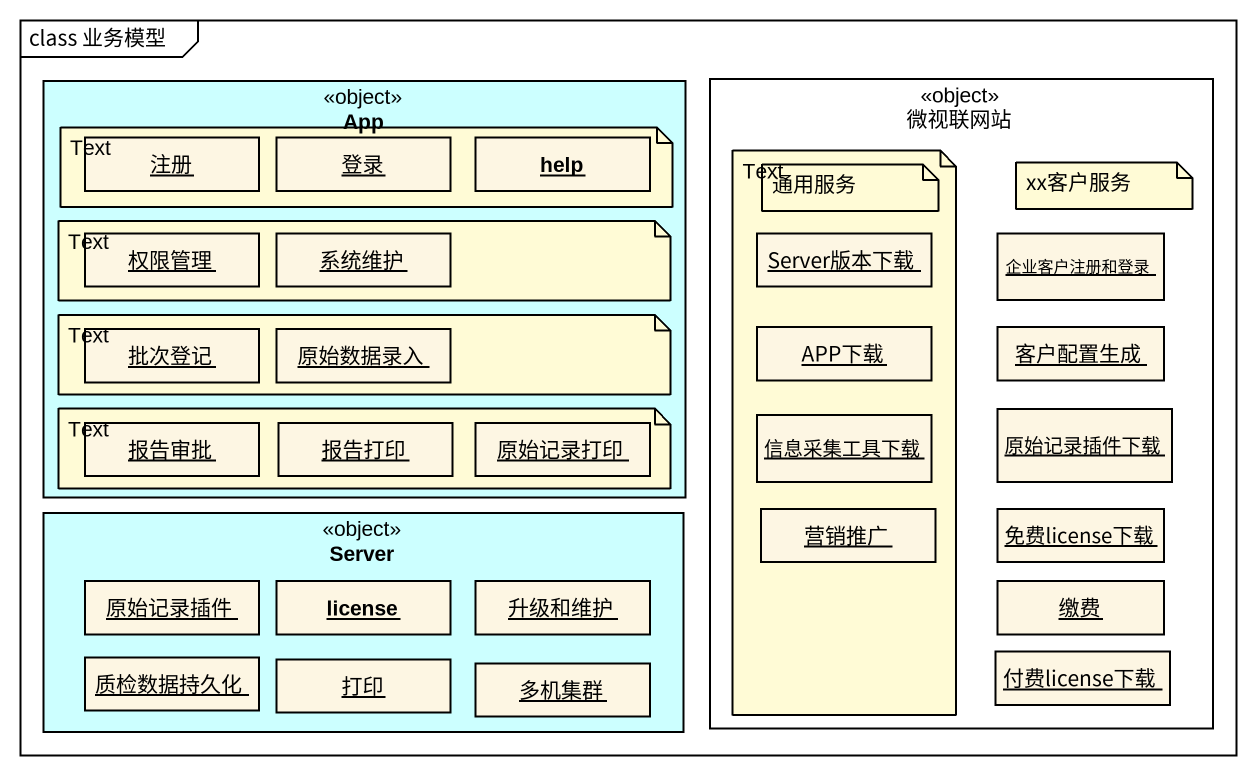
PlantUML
@startuml
mainframe class 业务模型
hide circle
hide empty members
rectangle App <<object>> #CCFFFF {
  object 注册
  object 登录
  object help
  object 权限管理
  object 系统维护
  object 批次登记
  object 原始数据录入
  object 报告审批
  object 报告打印
  object 原始记录打印
}
rectangle 微视联网站 <<object>> #FFFFFF {
  object Server版本下载
  object 企业客户注册和登录
  object APP下载
  object 客户配置生成
  object 信息采集工具下载
  object 原始记录插件下载
  object 营销推广
  object 缴费
  object 免费license下载
  object 付费license下载
}
rectangle Server <<object>> #CCFFFF {
  object 原始记录插件
  object license
  object 升级和维护
  object 质检数据持久化
  object 打印
  object 多机集群
}
note as N1
  Text
end note
note as N2
  Text
end note
note as N3
  Text
end note
note as N4
  通用服务
end note
note as N5
  xx客户服务
end note
note as N6
  Text
end note
note as N7
  Text
end note
@enduml
